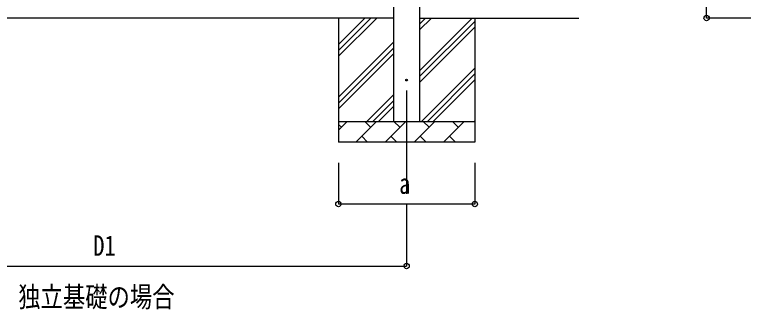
# Model space of a CAD drawing. Units: millimetres, scale not verified. Extents: x -12615 to 12615, y -8910 to 8910.
# Drawn here: x -9061 to -5534, y -4448 to -3021 of the extents above; entities that cross this region are included whole.
import ezdxf
from ezdxf.enums import TextEntityAlignment as Align

# ---------------------------------------------------------------- set-up
doc = ezdxf.new("R2010")
doc.units = ezdxf.units.MM
doc.header["$LTSCALE"] = 30
for name, color, linetype in [('0-2_USER1', 3, 'Continuous'), ('0-4_YKK_12', 2, 'Continuous'), ('0-5_YKK_13', 4, 'Continuous'), ('0-6_YKK_A1', 4, 'Continuous'), ('0-7_YKK_D', 6, 'Continuous')]:
    doc.layers.add(name, color=color, linetype=linetype)
doc.styles.add('ＭＳ ゴシック', font='')
doc.styles.get('ＭＳ ゴシック').set_extended_font_data('MS Gothic')

msp = doc.modelspace()

# ---------------------------------------------------------------- linework, layer by layer
at = {"layer": '0-4_YKK_12'}
msp.add_line((-7163.69, -3388.05), (-7163.69, -3888.05), dxfattribs=at)
at = {"layer": '0-5_YKK_13'}
msp.add_circle((-7163.69, -3338.05), 4.5, dxfattribs=at)
at = {"layer": '0-6_YKK_A1'}
for p, q in [((-7226.19, -3538.05), (-7226.19, -683.05)), ((-7101.19, -683.05), (-7101.19, -3538.05)), ((-7226.19, -3038.05), (-9974.19, -3038.05)), ((-7493.69, -3038.05), (-7493.69, -3638.05)), ((-7493.69, -3223.1), (-7308.64, -3038.05)), ((-7493.69, -3194.82), (-7336.92, -3038.05)), ((-7493.69, -3166.53), (-7365.21, -3038.05)), ((-7101.19, -3038.05), (-6331.19, -3038.05)), ((-7101.19, -3293.15), (-6846.09, -3038.05)), ((-7101.19, -3095.16), (-7044.08, -3038.05)), ((-7101.19, -3066.88), (-7072.36, -3038.05)), ((-7101.19, -3321.44), (-6833.69, -3053.94)), ((-6833.69, -3038.05), (-6833.69, -3638.05)), ((-7101.19, -3349.72), (-6833.69, -3082.22)), ((-7493.69, -3421.09), (-7226.19, -3153.59)), ((-7493.69, -3449.38), (-7226.19, -3181.88)), ((-7493.69, -3477.66), (-7226.19, -3210.16)), ((-7091.53, -3538.05), (-6833.69, -3280.21)), ((-7063.25, -3538.05), (-6833.69, -3308.49)), ((-7034.96, -3538.05), (-6833.69, -3336.78)), ((-7356.09, -3538.05), (-7226.19, -3408.15)), ((-7327.81, -3538.05), (-7226.19, -3436.44)), ((-7299.52, -3538.05), (-7226.19, -3464.72)), ((-7493.69, -3538.05), (-6833.69, -3538.05)), ((-7493.69, -3580.95), (-7450.8, -3538.05)), ((-7479.35, -3566.61), (-7493.69, -3552.27)), ((-7409.37, -3638.05), (-7309.37, -3538.05)), ((-7337.93, -3566.61), (-7366.48, -3538.05)), ((-7267.95, -3638.05), (-7167.95, -3538.05)), ((-7196.51, -3566.61), (-7225.06, -3538.05)), ((-7126.53, -3638.05), (-7026.53, -3538.05)), ((-7055.09, -3566.61), (-7083.64, -3538.05)), ((-6985.11, -3638.05), (-6885.11, -3538.05)), ((-6913.66, -3566.61), (-6942.22, -3538.05)), ((-6836.97, -3538.05), (-6833.69, -3534.77)), ((-7380.82, -3609.5), (-7352.27, -3638.05)), ((-7239.4, -3609.5), (-7210.85, -3638.05)), ((-7097.98, -3609.5), (-7069.43, -3638.05)), ((-6956.56, -3609.5), (-6928, -3638.05)), ((-6833.69, -3638.05), (-7493.69, -3638.05))]:
    msp.add_line(p, q, dxfattribs=at)
at = {"layer": '0-7_YKK_D'}
for p, q in [((-5712.36, -3038.05), (-5712.36, -457.11)), ((-5012.36, -3038.05), (-5713.36, -3038.05)), ((-7493.69, -3738.05), (-7493.69, -3939.05)), ((-6833.69, -3738.05), (-6833.69, -3939.05)), ((-6833.69, -3938.05), (-7493.69, -3938.05)), ((-7163.69, -3939.05), (-7163.69, -4239.05)), ((-10036.69, -4238.05), (-7163.69, -4238.05))]:
    msp.add_line(p, q, dxfattribs=at)
for centre in [(-5712.36, -3038.05), (-7493.69, -3938.05), (-6833.69, -3938.05), (-7163.69, -4238.05)]:
    msp.add_circle(centre, 12.75, dxfattribs=at)

# ---------------------------------------------------------------- texts
at = {"layer": '0-2_USER1', "style": 'ＭＳ ゴシック', "width": 0.8}
msp.add_text('独立基礎の場合', height=98.97, dxfattribs=at).set_placement((-9042.76, -4466.1), align=Align.BOTTOM_LEFT)
at = {"layer": '0-7_YKK_D', "style": 'ＭＳ ゴシック', "width": 0.8}
for s, p in [('a', (-7199.69, -3918.05)), ('D1', (-8679.39, -4218.05))]:
    msp.add_text(s, height=98.97, dxfattribs=at).set_placement(p, align=Align.BOTTOM_LEFT)

doc.saveas('drawing.dxf')
